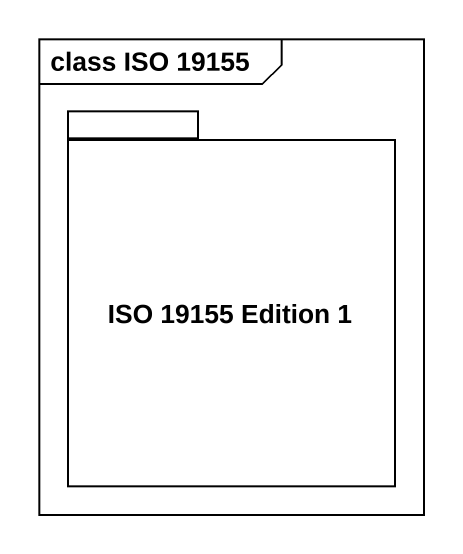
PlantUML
@startuml
mainframe class ISO 19155
package "ISO 19155 Edition 1" as ISO_19155_Edition_1 {
}
@enduml
